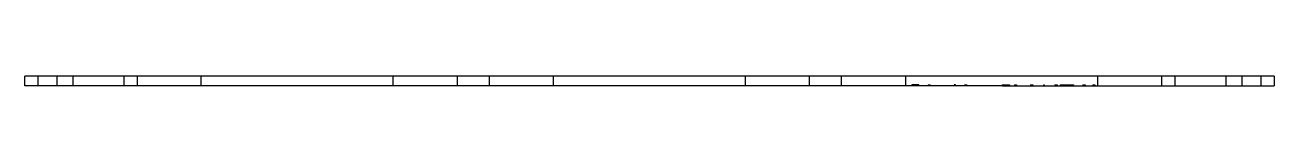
# Paper-space layout '_Top' of a CAD drawing. Header units: millimetres. Extents: x -195 to 195, y -3 to 0.
import ezdxf

# ---------------------------------------------------------------- set-up
doc = ezdxf.new("R2010")
doc.units = ezdxf.units.MM

psp = doc.layouts.new('_Top')

# ---------------------------------------------------------------- linework, layer by layer
at = {"color": 7, "linetype": 'Continuous', "lineweight": 25}
for p, q in [((-195, -3), (-195, 0)), ((195, 0), (-195, 0)), ((-191, 0), (-191, -3)), ((-185.05, 0), (-185.05, -3)), ((-179.95, -3), (-179.95, 0)), ((-164, -3), (-164, 0)), ((-160, 0), (-160, -3)), ((-140, -3), (-140, 0)), ((-80, -3), (-80, 0)), ((-60, -3), (-60, 0)), ((-50, -3), (-50, 0)), ((-30, -3), (-30, 0)), ((30, -3), (30, 0)), ((50, -3), (50, 0)), ((60, -3), (60, 0)), ((80, -3), (80, 0)), ((140, -3), (140, 0)), ((160, -3), (160, 0)), ((164, 0), (164, -3)), ((179.95, 0), (179.95, -3)), ((185.05, -3), (185.05, 0)), ((191, -3), (191, 0)), ((195, 0), (195, -3)), ((81.88, -3), (-195, -3)), ((81.88, -2.75), (81.88, -3)), ((84.09, -2.75), (81.88, -2.75)), ((82.97, -2.75), (82.97, -3)), ((84.02, -3), (82.97, -3)), ((84.09, -3), (84.09, -2.75)), ((110.07, -3), (84.09, -3)), ((87, -2.75), (87.67, -2.75)), ((87, -2.75), (87, -3)), ((87.14, -2.75), (87.14, -3)), ((87.67, -2.75), (87.67, -3)), ((95.54, -2.75), (95.14, -2.75)), ((95.14, -2.75), (95.14, -3)), ((95.54, -3), (95.54, -2.75)), ((98.4, -2.75), (99.06, -2.75)), ((98.4, -2.75), (98.4, -3)), ((98.53, -2.75), (98.53, -3)), ((99.06, -2.75), (99.06, -3)), ((110.07, -2.75), (112.36, -2.75)), ((110.07, -2.75), (110.07, -3)), ((110.21, -3), (195, -3)), ((110.85, -2.75), (110.85, -3)), ((111.7, -2.75), (111.7, -3)), ((112.36, -2.75), (112.36, -3)), ((113.98, -2.75), (114.64, -2.75)), ((113.98, -2.75), (113.98, -3)), ((114.64, -2.75), (114.64, -3)), ((119.01, -2.75), (119.68, -2.75)), ((119.01, -2.75), (119.01, -3)), ((119.68, -2.75), (119.68, -3)), ((123.06, -2.75), (123.21, -2.75)), ((123.06, -2.75), (123.06, -3)), ((123.14, -2.75), (123.14, -3)), ((123.21, -2.75), (123.21, -3)), ((126.6, -2.75), (127.27, -2.75)), ((126.6, -2.75), (126.6, -3)), ((127.27, -2.75), (127.27, -3)), ((128.22, -2.75), (132.4, -2.75)), ((128.22, -2.75), (128.22, -3)), ((131.74, -2.75), (131.74, -3)), ((132.4, -2.75), (132.4, -3)), ((135.35, -2.75), (136.01, -2.75)), ((135.35, -2.75), (135.35, -3)), ((136.01, -2.75), (136.01, -3)), ((138.39, -2.75), (139.05, -2.75)), ((138.39, -2.75), (138.39, -3)), ((139.05, -2.75), (139.05, -3))]:
    psp.add_line(p, q, dxfattribs=at)
psp.add_open_spline([(82.97, -3), (82.71, -3), (82.36, -3), (82.08, -3), (82.02, -3)], degree=3, knots=[0, 0, 0, 0, 0.763041, 1, 1, 1, 1], dxfattribs=at)

doc.saveas('drawing.dxf')
